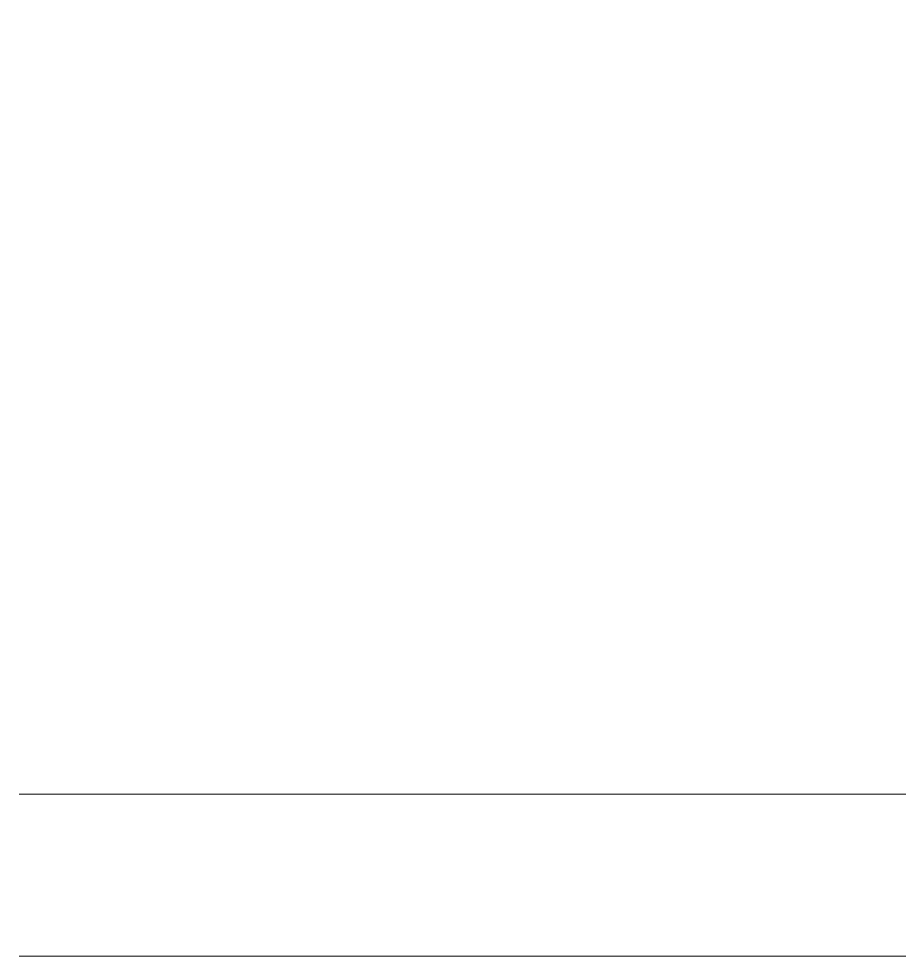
# Model space of a CAD drawing. Header units: metres. Extents: x 149 to 429, y -3 to 162.
# Drawn here: x 373.314 to 374.128, y 81.493 to 82.36 of the extents above; entities that cross this region are included whole.
import ezdxf

# ---------------------------------------------------------------- set-up
doc = ezdxf.new("R2010")
doc.units = ezdxf.units.M
doc.layers.add('1053_ARQ_BASE_MATADOURO_dwg', color=7, linetype='Continuous', lineweight=5, true_color=0x767676)
doc.layers.add('A-ESQ-PORTAS', color=7, linetype='Continuous', lineweight=20)

# ---------------------------------------------------------------- blocks, each defined once
blk = doc.blocks.new('1053_ARQ_BASE_MATADOURO_dwg_arq geral tgov-4039641-TÉRREO 1_20 - Dependente 2')
at = {"layer": 'A-ESQ-PORTAS', "color": 253, "true_color": 0xaaaaaa, "flags": 128}
for points in [[(39.84926, -1.54346), (48.54926, -1.54346), (48.54926, 3.70654), (48.69926, 3.70654), (48.69926, 3.55654), (48.69926, -1.69346), (36.69926, -1.69346)], [(24.1472, 0.85966), (24.1472, 3.55654), (39.69926, 3.55654), (39.69926, -1.54346), (36.69926, -1.54346)]]:
    blk.add_lwpolyline(points, dxfattribs=at)
blk = doc.blocks.new('1053_ARQ_BASE_MATADOURO_dwg-3625622-TÉRREO 1_20 - Dependente 2')
blk.add_blockref('1053_ARQ_BASE_MATADOURO_dwg_arq geral tgov-4039641-TÉRREO 1_20 - Dependente 2', (130.20979, 83.18603))

msp = doc.modelspace()

# ---------------------------------------------------------------- block references
at = {"layer": '1053_ARQ_BASE_MATADOURO_dwg', "color": 253, "true_color": 0xaaaaaa}
msp.add_blockref('1053_ARQ_BASE_MATADOURO_dwg-3625622-TÉRREO 1_20 - Dependente 2', (206.40504, 0), dxfattribs=at)

doc.saveas('drawing.dxf')
